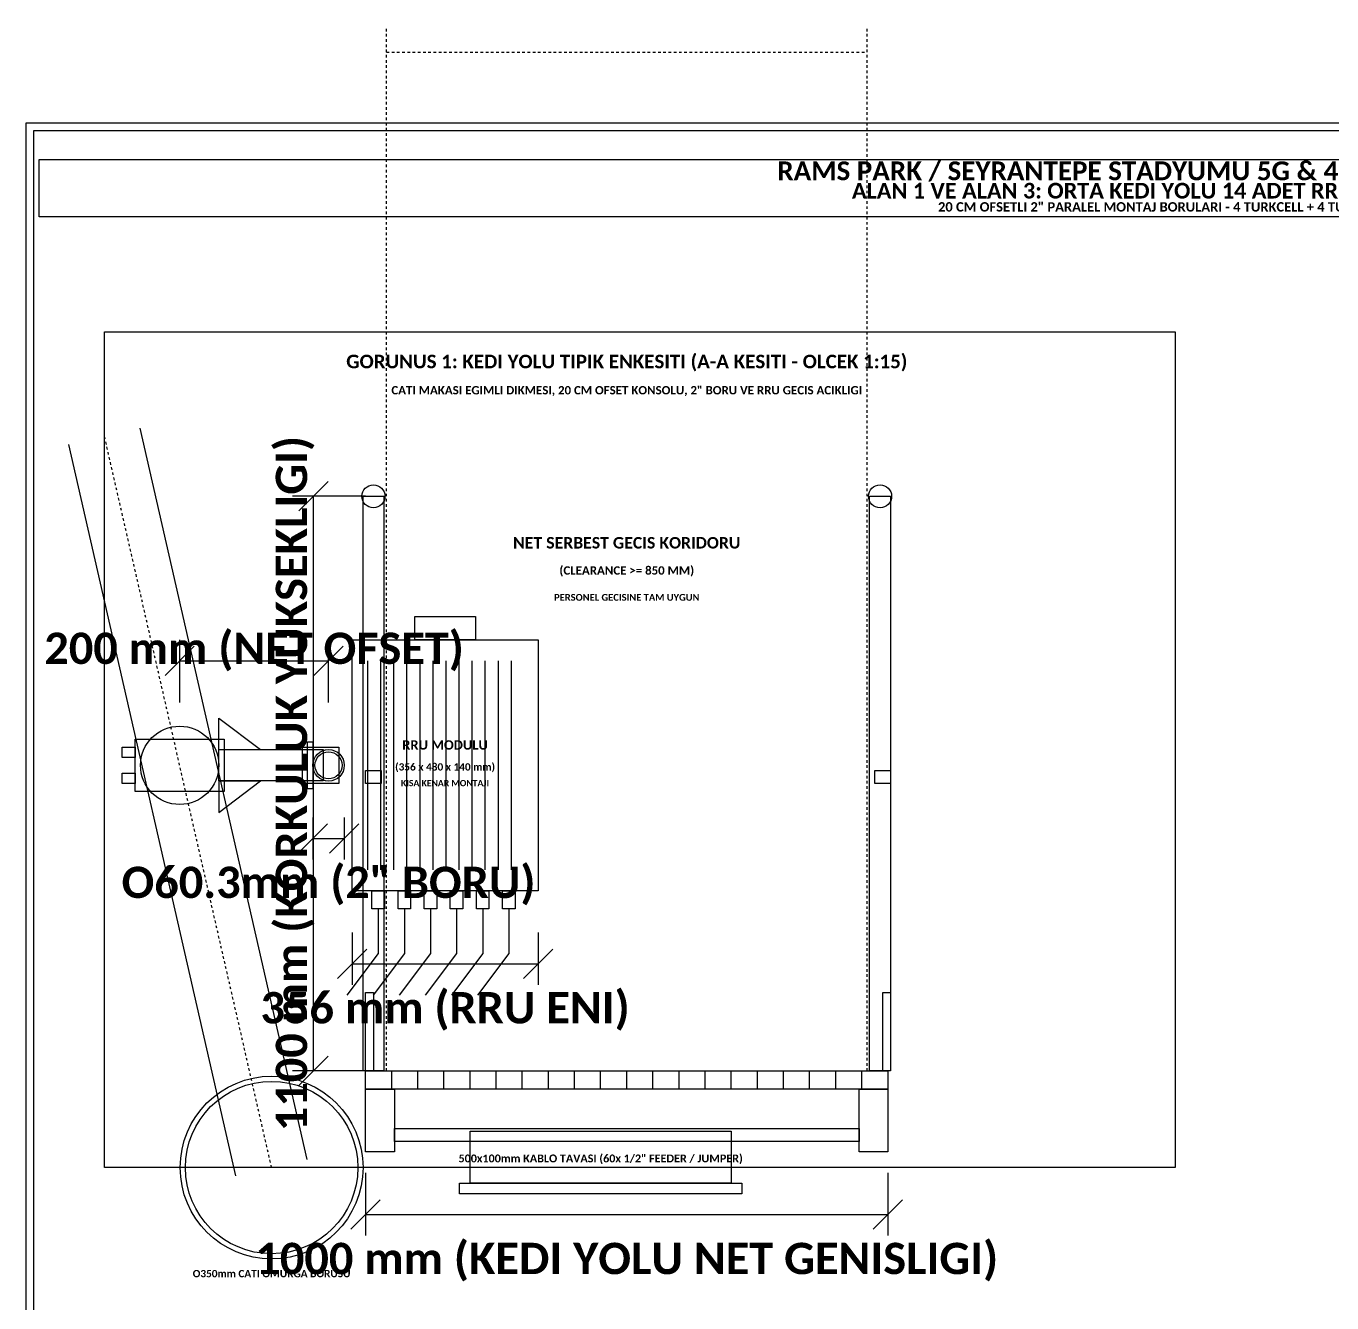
# Model space of a CAD drawing. Header units: millimetres. Extents: x -2532 to 2500, y -1000 to 4553.
# Drawn here: x -2500 to 0, y 941 to 3385 of the extents above; entities that cross this region are included whole.
import ezdxf
from ezdxf.enums import TextEntityAlignment as Align

# ---------------------------------------------------------------- set-up
doc = ezdxf.new("R2010")
doc.units = ezdxf.units.MM
doc.linetypes.add('DASHED', pattern=[10, 5, -5])
for name, color, linetype in [('CELIK_KIRIS_KOLON', 9, 'CONTINUOUS'), ('EKP_TURKCELL_RRU', 5, 'CONTINUOUS'), ('KABLO_TAVALARI', 6, 'CONTINUOUS'), ('KORKULUK_KAPI', 4, 'CONTINUOUS'), ('METIN_BILGI', 7, 'CONTINUOUS'), ('MONTAJ_BORULARI', 2, 'CONTINUOUS'), ('OLCULER', 1, 'CONTINUOUS'), ('YURUYUS_KORIDORU', 3, 'DASHED'), ('ZEMIN_PLATFORM', 8, 'CONTINUOUS')]:
    doc.layers.add(name, color=color, linetype=linetype)
doc.styles.get("Standard").update_dxf_attribs({"font": 'calibrib.ttf'})

msp = doc.modelspace()

# ---------------------------------------------------------------- linework, layer by layer
at = {"layer": 'CELIK_KIRIS_KOLON'}
for p, q in [((-1961.76, 1215.6), (-2281.76, 2615.6)), ((-2098.24, 1184.4), (-2418.24, 2584.4))]:
    msp.add_line(p, q, dxfattribs=at)
for points in [[(-1850, 1230), (-1850, 1350), (-1795, 1350), (-1795, 1230)], [(-905, 1230), (-905, 1350), (-850, 1350), (-850, 1230)], [(-1795, 1250), (-1795, 1275), (-905, 1275), (-905, 1250)], [(-1670, 1150), (-1670, 1170), (-1130, 1170), (-1130, 1150)]]:
    msp.add_lwpolyline(points, close=True, dxfattribs=at)
for radius in [175, 165]:
    msp.add_circle((-2030, 1200), radius, dxfattribs=at)
at = {"layer": 'EKP_TURKCELL_RRU'}
for p, q in [((-1845.85, 1770), (-1845.85, 2170)), ((-1820.85, 1770), (-1820.85, 2170)), ((-1795.85, 1770), (-1795.85, 2170)), ((-1770.85, 1770), (-1770.85, 2170)), ((-1745.85, 1770), (-1745.85, 2170)), ((-1720.85, 1770), (-1720.85, 2170)), ((-1695.85, 1770), (-1695.85, 2170)), ((-1670.85, 1770), (-1670.85, 2170)), ((-1645.85, 1770), (-1645.85, 2170)), ((-1620.85, 1770), (-1620.85, 2170)), ((-1595.85, 1770), (-1595.85, 2170)), ((-1570.85, 1770), (-1570.85, 2170))]:
    msp.add_line(p, q, dxfattribs=at)
for points in [[(-1755.85, 2210), (-1755.85, 2255), (-1639.85, 2255), (-1639.85, 2210)], [(-1875.85, 1730), (-1875.85, 2210), (-1519.85, 2210), (-1519.85, 1730)]]:
    msp.add_lwpolyline(points, close=True, dxfattribs=at)
at = {"layer": 'KABLO_TAVALARI'}
for p, q in [((-1825.85, 1695), (-1825.85, 1610)), ((-1775.85, 1695), (-1775.85, 1610)), ((-1725.85, 1695), (-1725.85, 1610)), ((-1675.85, 1695), (-1675.85, 1610)), ((-1625.85, 1695), (-1625.85, 1610)), ((-1575.85, 1695), (-1575.85, 1610)), ((-1825.85, 1610), (-1885.85, 1530)), ((-1775.85, 1610), (-1835.85, 1530)), ((-1725.85, 1610), (-1785.85, 1530)), ((-1675.85, 1610), (-1735.85, 1530)), ((-1625.85, 1610), (-1685.85, 1530)), ((-1575.85, 1610), (-1635.85, 1530))]:
    msp.add_line(p, q, dxfattribs=at)
msp.add_lwpolyline([(-1650, 1170), (-1650, 1270), (-1150, 1270), (-1150, 1170)], close=True, dxfattribs=at)
at = {"layer": 'KORKULUK_KAPI'}
for points in [[(-1855, 1385), (-1855, 2485), (-1815, 2485), (-1815, 1385)], [(-885, 1385), (-885, 2485), (-845, 2485), (-845, 1385)], [(-1850, 1935), (-1850, 1960), (-1820, 1960), (-1820, 1935)], [(-875, 1935), (-875, 1960), (-845, 1960), (-845, 1935)], [(-1850, 1385), (-1850, 1535), (-1835, 1535), (-1835, 1385)], [(-860, 1385), (-860, 1535), (-845, 1535), (-845, 1385)]]:
    msp.add_lwpolyline(points, close=True, dxfattribs=at)
for centre in [(-1835, 2485), (-865, 2485)]:
    msp.add_circle(centre, 22, dxfattribs=at)
at = {"layer": 'METIN_BILGI'}
for points in [[(-2500, -1000), (-2500, 3200), (2500, 3200), (2500, -1000)], [(-2485, -985), (-2485, 3185), (2485, 3185), (2485, -985)], [(-2475, 3020), (-2475, 3130), (2475, 3130), (2475, 3020)], [(-2350, 1200), (-2350, 2800), (-300, 2800), (-300, 1200)]]:
    msp.add_lwpolyline(points, close=True, dxfattribs=at)
at = {"layer": 'MONTAJ_BORULARI'}
for p, q in [((-2131, 2000), (-2131, 2060)), ((-2131, 2060), (-2051, 2000)), ((-2131, 2000), (-2051, 2000)), ((-2131, 1940), (-2051, 1940)), ((-2131, 1940), (-2131, 1880)), ((-2131, 1880), (-2051, 1940))]:
    msp.add_line(p, q, dxfattribs=at)
for points in [[(-2316, 1985), (-2316, 2005), (-2291, 2005), (-2291, 1985)], [(-2291, 1920), (-2291, 2020), (-2121, 2020), (-2121, 1920)], [(-2131, 1940), (-2131, 2000), (-1931, 2000), (-1931, 1940)], [(-1971, 1935), (-1971, 2005), (-1901, 2005), (-1901, 1935)], [(-1961, 1925), (-1961, 2015), (-1951, 2015), (-1951, 1925)], [(-2316, 1935), (-2316, 1955), (-2291, 1955), (-2291, 1935)], [(-1837.85, 1695), (-1837.85, 1730), (-1813.85, 1730), (-1813.85, 1695)], [(-1787.85, 1695), (-1787.85, 1730), (-1763.85, 1730), (-1763.85, 1695)], [(-1737.85, 1695), (-1737.85, 1730), (-1713.85, 1730), (-1713.85, 1695)], [(-1687.85, 1695), (-1687.85, 1730), (-1663.85, 1730), (-1663.85, 1695)], [(-1637.85, 1695), (-1637.85, 1730), (-1613.85, 1730), (-1613.85, 1695)], [(-1587.85, 1695), (-1587.85, 1730), (-1563.85, 1730), (-1563.85, 1695)]]:
    msp.add_lwpolyline(points, close=True, dxfattribs=at)
for centre, radius in [((-2206, 1970), 75), ((-1921, 1970), 30.15), ((-1921, 1970), 26)]:
    msp.add_circle(centre, radius, dxfattribs=at)
at = {"layer": 'OLCULER'}
for p, q in [((-1978, 2457), (-1922, 2513)), ((-1850, 2485), (-1990, 2485)), ((-1950, 1385), (-1950, 2485)), ((-2206, 2090), (-2206, 2210)), ((-1921, 2090), (-1921, 2210)), ((-2234, 2142), (-2178, 2198)), ((-1949, 2142), (-1893, 2198)), ((-2206, 2170), (-1921, 2170)), ((-1979.15, 1802), (-1923.15, 1858)), ((-1951.15, 1870), (-1951.15, 1790)), ((-1918.85, 1802), (-1862.85, 1858)), ((-1890.85, 1870), (-1890.85, 1790)), ((-1951.15, 1830), (-1890.85, 1830)), ((-1875.85, 1650), (-1875.85, 1550)), ((-1519.85, 1650), (-1519.85, 1550)), ((-1903.85, 1562), (-1847.85, 1618)), ((-1547.85, 1562), (-1491.85, 1618)), ((-1875.85, 1590), (-1519.85, 1590)), ((-1978, 1357), (-1922, 1413)), ((-1850, 1385), (-1990, 1385)), ((-1850, 1190), (-1850, 1070)), ((-850, 1190), (-850, 1070)), ((-1878, 1082), (-1822, 1138)), ((-878, 1082), (-822, 1138)), ((-1850, 1110), (-850, 1110))]:
    msp.add_line(p, q, dxfattribs=at)
at = {"layer": 'YURUYUS_KORIDORU'}
for p, q in [((-1810, 1385), (-1810, 3385)), ((-890, 1385), (-890, 3385)), ((-1810, 3335), (-890, 3335)), ((-2030, 1200), (-2350, 2600))]:
    msp.add_line(p, q, dxfattribs=at)
at = {"layer": 'ZEMIN_PLATFORM'}
for p, q in [((-1800, 1350), (-1800, 1385)), ((-1750, 1350), (-1750, 1385)), ((-1700, 1350), (-1700, 1385)), ((-1650, 1350), (-1650, 1385)), ((-1600, 1350), (-1600, 1385)), ((-1550, 1350), (-1550, 1385)), ((-1500, 1350), (-1500, 1385)), ((-1450, 1350), (-1450, 1385)), ((-1400, 1350), (-1400, 1385)), ((-1350, 1350), (-1350, 1385)), ((-1300, 1350), (-1300, 1385)), ((-1250, 1350), (-1250, 1385)), ((-1200, 1350), (-1200, 1385)), ((-1150, 1350), (-1150, 1385)), ((-1100, 1350), (-1100, 1385)), ((-1050, 1350), (-1050, 1385)), ((-1000, 1350), (-1000, 1385)), ((-950, 1350), (-950, 1385)), ((-900, 1350), (-900, 1385))]:
    msp.add_line(p, q, dxfattribs=at)
msp.add_lwpolyline([(-1850, 1350), (-1850, 1385), (-850, 1385), (-850, 1350)], close=True, dxfattribs=at)

# ---------------------------------------------------------------- texts
at = {"layer": 'METIN_BILGI'}
for s, height, p in [('RAMS PARK / SEYRANTEPE STADYUMU 5G & 4.5G TELEKOMUNIKASYON KEDI YOLU SISTEMI', 36, (0, 3090)), ('ALAN 1 VE ALAN 3: ORTA KEDI YOLU 14 ADET RRU MONTAJ VE GECIS ENKESITI (DETAY PAFTASI)', 30, (0, 3055)), ('20 CM OFSETLI 2" PARALEL MONTAJ BORULARI - 4 TURKCELL + 4 TURK TELEKOM + 6 VODAFONE RRU VE SERBEST GECIS KORIDORU', 18, (0, 3030)), ('GORUNUS 1: KEDI YOLU TIPIK ENKESITI (A-A KESITI - OLCEK 1:15)', 26, (-1350, 2730)), ('CATI MAKASI EGIMLI DIKMESI, 20 CM OFSET KONSOLU, 2" BORU VE RRU GECIS ACIKLIGI', 16, (-1350, 2680)), ('RRU MODULU', 18, (-1697.85, 2000)), ('(356 x 480 x 140 mm)', 14, (-1697.85, 1960)), ('KISA KENAR MONTAJI', 12, (-1697.85, 1930)), ('500x100mm KABLO TAVASI (60x 1/2" FEEDER / JUMPER)', 15, (-1400, 1210)), ('O350mm CATI OMURGA BORUSU', 14, (-2030, 990))]:
    msp.add_text(s, height=height, dxfattribs=at).set_placement(p, align=Align.CENTER)
at = {"layer": 'OLCULER'}
msp.add_text('1100 mm (KORKULUK YUKSEKLIGI)', height=60, rotation=90, dxfattribs=at).set_placement((-1992, 1935), align=Align.MIDDLE_CENTER)
for s, p in [('200 mm (NET OFSET)', (-2063.5, 2194)), ('O60.3mm (2" BORU)', (-1921, 1746)), ('356 mm (RRU ENI)', (-1697.85, 1506)), ('1000 mm (KEDI YOLU NET GENISLIGI)', (-1350, 1026))]:
    msp.add_text(s, height=60, dxfattribs=at).set_placement(p, align=Align.MIDDLE_CENTER)
at = {"layer": 'YURUYUS_KORIDORU'}
for s, height, p in [('NET SERBEST GECIS KORIDORU', 22, (-1350, 2385)), ('(CLEARANCE >= 850 MM)', 16, (-1350, 2335)), ('PERSONEL GECISINE TAM UYGUN', 13, (-1350, 2285))]:
    msp.add_text(s, height=height, dxfattribs=at).set_placement(p, align=Align.CENTER)

doc.saveas('drawing.dxf')
